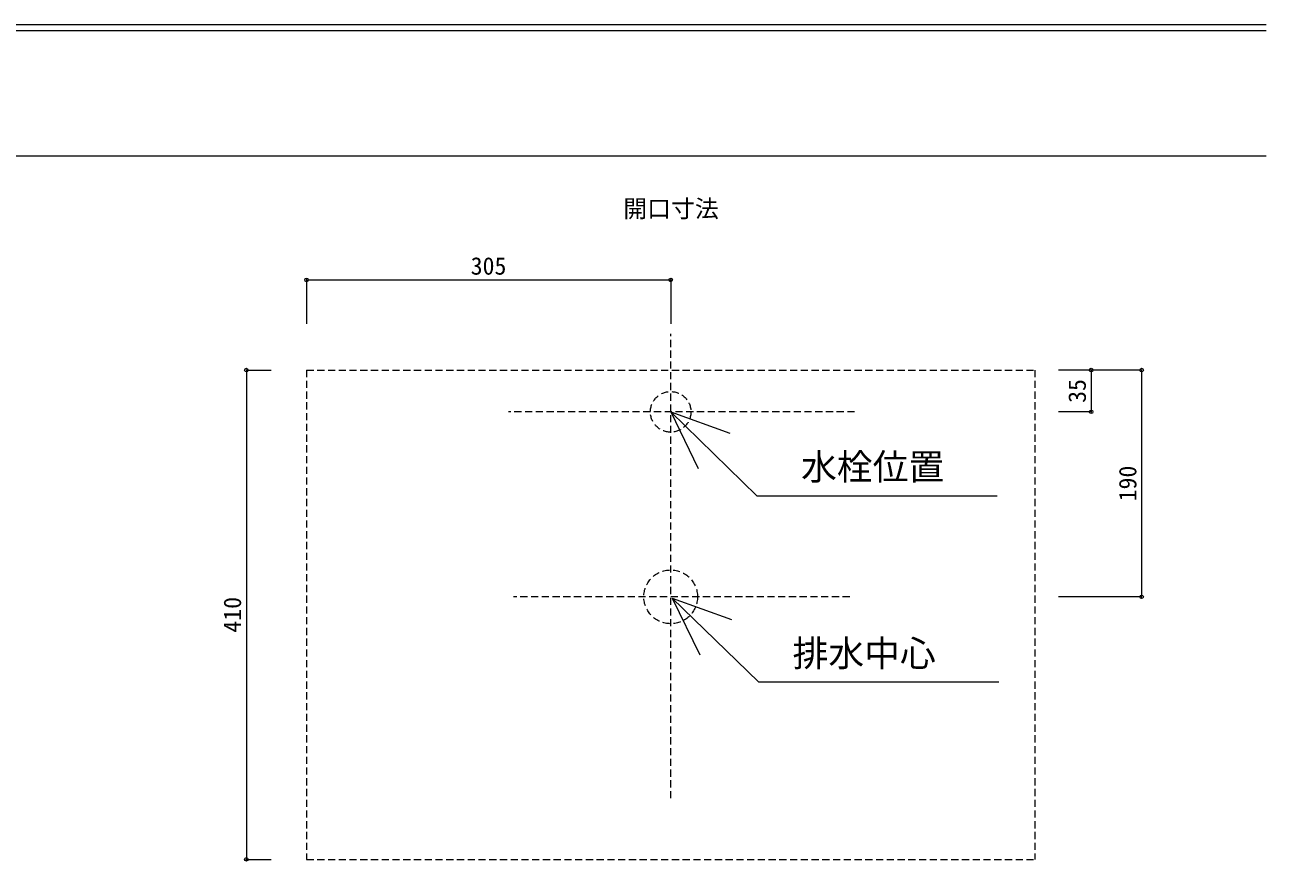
# Model space of a CAD drawing. Units: millimetres, scale not verified. Extents: x -1002 to 1002, y -687 to 676.
# Drawn here: x -38 to 1002, y -61 to 640 of the extents above; entities that cross this region are included whole.
import ezdxf
from ezdxf.enums import TextEntityAlignment as Align

# ---------------------------------------------------------------- set-up
doc = ezdxf.new("R2010")
doc.units = ezdxf.units.MM
doc.header["$LTSCALE"] = 5
doc.header["$PDMODE"] = 32
doc.header["$PDSIZE"] = 3
doc.linetypes.add('DASHED1', pattern=[1.8, 1.2, -0.6])
doc.layers.add('F-0', color=7, linetype='Continuous', lineweight=15)
doc.styles.add('ＭＳ ゴシック', font='')
doc.styles.get('ＭＳ ゴシック').set_extended_font_data('MS Gothic')

msp = doc.modelspace()

# ---------------------------------------------------------------- linework, layer by layer
at = {"layer": 'F-0'}
for p, q in [((1002.034, 640.036), (-1002.086, 640.036)), ((1002.034, 635.036), (-1002.086, 635.036)), ((1002.034, 530.036), (-1002.086, 530.036)), ((503.268, 315.726), (526.226, 268.188)), ((503.268, 315.726), (552.865, 297.788)), ((504.614, 159.645), (527.572, 112.107)), ((504.614, 159.645), (554.211, 141.706))]:
    msp.add_line(p, q, dxfattribs=at)
at = {"layer": 'F-0', "color": 4, "lineweight": 9}
for p, q in [((198.268, 426.272), (503.268, 426.272)), ((198.268, 426.272), (198.268, 389.445)), ((503.268, 426.272), (503.268, 389.445)), ((147.877, 350.726), (147.877, -59.274)), ((147.877, 350.726), (168.597, 350.726)), ((855.41, 350.726), (828.131, 350.726)), ((897.734, 350.726), (828.131, 350.726)), ((855.41, 350.726), (855.41, 315.726)), ((897.734, 350.726), (897.734, 160.726)), ((855.41, 315.726), (828.131, 315.726)), ((897.734, 160.726), (828.131, 160.726)), ((147.877, -59.274), (168.597, -59.274))]:
    msp.add_line(p, q, dxfattribs=at)
at = {"layer": 'F-0', "color": 4, "linetype": 'DASHED1', "lineweight": 9}
for p, q in [((503.268, -7.981), (503.268, 381.231)), ((657.299, 315.726), (367.508, 315.726)), ((653.304, 160.726), (371.6, 160.726))]:
    msp.add_line(p, q, dxfattribs=at)
for points in [[(198.268, 350.726), (808.268, 350.726), (808.268, -59.274)], [(198.268, 350.726), (198.268, -59.274), (808.268, -59.274)]]:
    msp.add_lwpolyline(points, dxfattribs=at)
at = {"layer": 'F-0'}
for points in [[(503.268, 315.726), (575.558, 245.495), (776.836, 245.495)], [(504.614, 159.645), (576.904, 89.414), (778.182, 89.414)]]:
    msp.add_lwpolyline(points, dxfattribs=at)
at = {"layer": 'F-0', "color": 4, "linetype": 'DASHED1', "lineweight": 9}
for centre, radius in [((503.268, 315.726), 17), ((503.268, 160.726), 22.5)]:
    msp.add_circle(centre, radius, dxfattribs=at)
at = {"layer": 'F-0', "color": 6}
for p in [(198.268, 426.272), (503.268, 426.272), (147.877, 350.726), (855.41, 350.726), (897.734, 350.726), (855.41, 315.726), (897.734, 160.726), (147.877, -59.274)]:
    msp.add_point(p, dxfattribs=at)

# ---------------------------------------------------------------- texts
at = {"layer": 'F-0', "style": 'ＭＳ ゴシック'}
for s, height, p in [('開口寸法', 14.66, (463.579, 474.282)), ('305', 14.66, (335.768, 426.272)), ('水栓位置', 21.99, (612.453, 252.091)), ('排水中心', 21.99, (605.349, 95.805))]:
    msp.add_text(s, height=height, dxfattribs=at).set_placement(p, align=Align.BOTTOM_LEFT)
for s, p in [('35', (855.41, 323.226)), ('190', (897.734, 240.726)), ('410', (147.877, 130.726))]:
    msp.add_text(s, height=14.66, rotation=90, dxfattribs=at).set_placement(p, align=Align.BOTTOM_LEFT)

doc.saveas('drawing.dxf')
